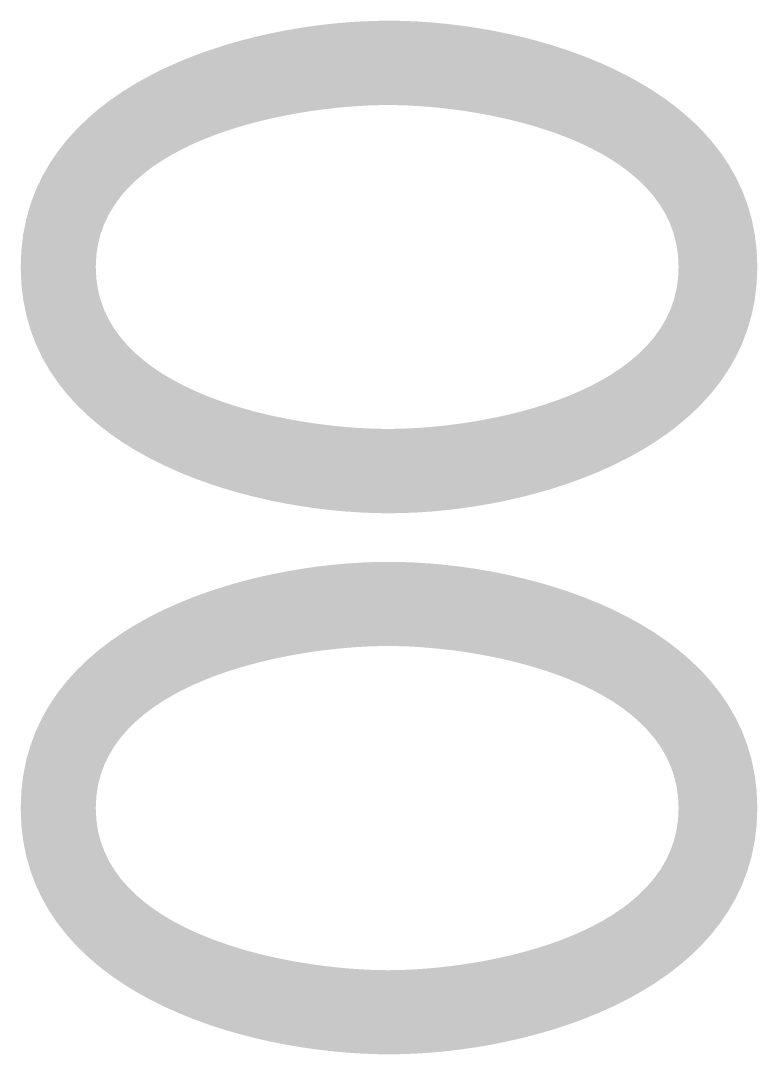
# Model space of a CAD drawing. Header units: inches. Extents: x -1535 to 2339, y 35 to 2700.
# Drawn here: x 21.81 to 24.029, y 91.96 to 95.076 of the extents above; entities that cross this region are included whole.
import ezdxf

# ---------------------------------------------------------------- set-up
doc = ezdxf.new("R2010")
doc.units = ezdxf.units.IN
doc.header["$MEASUREMENT"] = 0
doc.layers.add('Livello 1', color=7, linetype='Continuous')

msp = doc.modelspace()

# ---------------------------------------------------------------- hatches: boundary and pattern name
at = {"layer": 'Livello 1', "true_color": 0xffffff}
h = msp.add_hatch(color=7, dxfattribs=at)
h.dxf.hatch_style = 2
edge = h.paths.add_edge_path()
edge.add_spline(control_points=[(22.0362, 94.3336), (22.0362, 94.7145), (22.6232, 94.8218), (22.9167, 94.8218), (23.2102, 94.8218), (23.7916, 94.7145), (23.7916, 94.3336), (23.7916, 93.9525), (23.2102, 93.8456), (22.9167, 93.8456), (22.6232, 93.8456), (22.0362, 93.9525), (22.0362, 94.3336)], knot_values=[0, 0, 0, 0, 0.352778, 0.352778, 0.352778, 0.705556, 0.705556, 0.705556, 1.058333, 1.058333, 1.058333, 1.411111, 1.411111, 1.411111, 1.411111], degree=3, periodic=0)
edge.add_line((22.0362, 94.3336), (22.0362, 94.3336))
edge = h.paths.add_edge_path()
edge.add_spline(control_points=[(24.0287, 94.3336), (24.0287, 94.8811), (23.3542, 95.0761), (22.9192, 95.0761), (22.4818, 95.0761), (21.8101, 94.8842), (21.8101, 94.3336), (21.8101, 93.7836), (22.4818, 93.5913), (22.9192, 93.5913), (23.3542, 93.5913), (24.0287, 93.7864), (24.0287, 94.3336)], knot_values=[0, 0, 0, 0, 0.352778, 0.352778, 0.352778, 0.705556, 0.705556, 0.705556, 1.058333, 1.058333, 1.058333, 1.411111, 1.411111, 1.411111, 1.411111], degree=3, periodic=0)
edge.add_line((24.0287, 94.3336), (24.0287, 94.3336))
h = msp.add_hatch(color=7, dxfattribs=at)
h.dxf.hatch_style = 2
edge = h.paths.add_edge_path()
edge.add_spline(control_points=[(22.0362, 92.7026), (22.0362, 93.0836), (22.6232, 93.1912), (22.9167, 93.1912), (23.2102, 93.1912), (23.7916, 93.0836), (23.7916, 92.7026), (23.7916, 92.3216), (23.2102, 92.214), (22.9167, 92.214), (22.6232, 92.214), (22.0362, 92.3216), (22.0362, 92.7026)], knot_values=[0, 0, 0, 0, 0.352778, 0.352778, 0.352778, 0.705556, 0.705556, 0.705556, 1.058333, 1.058333, 1.058333, 1.411111, 1.411111, 1.411111, 1.411111], degree=3, periodic=0)
edge.add_line((22.0362, 92.7026), (22.0362, 92.7026))
edge = h.paths.add_edge_path()
edge.add_spline(control_points=[(24.0287, 92.7026), (24.0287, 93.2505), (23.3542, 93.4449), (22.9192, 93.4449), (22.4818, 93.4449), (21.8101, 93.253), (21.8101, 92.7026), (21.8101, 92.1519), (22.4818, 91.9604), (22.9192, 91.9604), (23.3542, 91.9604), (24.0287, 92.1548), (24.0287, 92.7026)], knot_values=[0, 0, 0, 0, 0.352778, 0.352778, 0.352778, 0.705556, 0.705556, 0.705556, 1.058333, 1.058333, 1.058333, 1.411111, 1.411111, 1.411111, 1.411111], degree=3, periodic=0)
edge.add_line((24.0287, 92.7026), (24.0287, 92.7026))

doc.saveas('drawing.dxf')
